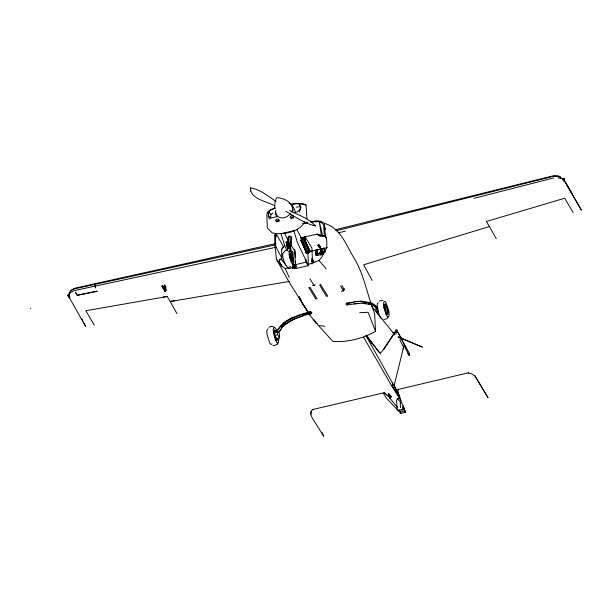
<?xml version="1.0" encoding="UTF-8"?>
<svg xmlns="http://www.w3.org/2000/svg" width="612" height="612" viewBox="0 0 612 612"><rect width="100%" height="100%" fill="white"/><g stroke="black" fill="none" stroke-linecap="round" stroke-linejoin="round"><path stroke-width="0.92" d="M306.903 218.668L306.054 204.982L302.902 203.681L299.345 203.658M292.368 264.124L292.574 268.706M317.291 253.705L317.337 249.099M290.142 244.196L288.405 242.895L288.413 242.321L287.992 243.048L289.453 244.418L290.142 244.196L290.119 243.576L288.413 242.321M294.571 266.495L294.594 264.897M164.483 290.463C167.007 292.903 163.687 286.301 162.792 286.026C160.573 285.758 164.161 289.652 164.291 290.348M323.327 254.47L322.654 252.006L319.892 252.794L320.634 254.867M341.45 291.358L343.248 290.937L344.112 289.851L344.151 288.206M317.154 249.734L317.031 254.217L315.769 254.508L317.108 254.852M292.199 257.92L292.544 252.274L291.71 251.295L288.313 251.31M277.29 338.268L277.236 339.775L276.349 340.57M277.833 338.145L277.779 339.645L276.884 340.44C274.78 337.61 273.549 333.372 274.566 329.937L275.828 330.748M312.235 261.737L312.265 260.857L311.63 261.347M291.128 261.102L291.029 258.769M274.75 244.976L74.526 288.841L70.625 290.807L69.263 292.727L69.049 297.111L85.726 326.632L83.79 322.715M288.252 247.661L288.635 244.555M288.81 247.156L288.963 244.418L289.445 244.364M289.79 247.302L289.943 244.563L290.195 244.884M290.111 247.975L290.264 245.236M403.254 406.085L403.147 407.936L402.214 409.497L398.328 410.407L397.188 409.344L396.53 400.164L397.563 398.588L399.72 397.922M69.355 297.968L69.263 292.727M275.951 337.931L275.607 339.767M288.29 246.804L287.716 245.183L288.726 244.387L289.216 236.133L290.861 236.439L291.763 237.93L291.274 246.108L289.736 246.468M287.716 245.183L288.244 237.058L289.216 236.133M291.274 246.108L290.34 244.563L290.861 236.439M316.266 254.156L316.572 249.681M287.411 250.629L287.579 248.204L287.915 249.313M289.92 251.631L290.195 247.592L288.015 247.592M290.93 251.501L291.098 249.084L290.195 247.592M311.34 411.172L310.751 414.393L311.049 411.348L312.946 409.344M316.289 254.806L316.259 255.479L316.083 254.263M268.048 213.879L268.224 211.561L270.879 209.61L275.239 207.889M315.8 254.737L316.175 250.101M274.467 207.705L275.14 201.493M315.769 254.508L316.19 249.956M404.149 407.37L403.775 409.665L401.732 410.239M308.685 251.31L308.731 250.905L310.246 251.035L309.97 251.838M409.114 353.82L409.359 354.753L408.495 354.279M286.661 242.046L288.26 248.457L287.426 248.885L288.153 248.793L286.653 241.809M289.943 247.921L289.254 248.22L286.768 241.839L289.147 248.556L289.943 247.921L287.135 241.755L288.405 242.895M389.798 396.553L390.165 398.336M409.443 354.577C408.089 355.58 409.818 353.285 409.298 354.746M279.638 337.939L279.47 333.976L277.488 330.748L274.597 331.429L274.765 335.391L276.746 338.612L279.638 337.939L277.649 334.71L277.488 330.748M378.338 314.744L376.357 311.516L375.982 309.106L376.189 307.553L377.68 307.209M347.838 303.277L347.042 302.948L346.163 303.782L346.262 304.822L347.027 305.181M311.952 264.124L312.434 260.62L311.906 248.036L305.09 236.959L300.614 238.014M292.437 258.516L293.301 254.783L291.794 251.945L289.95 251.54M408.885 354.111L408.908 354.853L409.13 354.134M279.179 221.353L279.141 220.58L277.947 220.236L276.884 221.108L276.922 221.888M164.552 290.08L164.965 291.243L164.705 289.155L165.982 290.402L165.416 291.136L164.75 290.394L164.521 284.947M300.821 240.133L306.176 252.641L307.538 252.764L309.328 251.945L309.756 250.935L304.439 238.856L303.108 238.711L300.821 240.133L306.26 252.243L306.046 253.047L306.933 253.33M281.956 266.189L279.164 261.63L279.577 259.649L281.245 259.044L284.06 262.349M279.454 261.041L279.722 259.718L281.245 259.044M389.867 396.714L390.38 397.724M409.107 354.402L409.214 354.845L409.084 353.889M409.145 354.608L409.038 354.233M319.127 245.137L318.056 245.703L318.209 244.884L318.837 244.739L320.504 247.378M320.78 249.696L319.915 253.414L325.064 252.205L323.618 248.151L321.874 248.564M323.151 251.639L322.738 252.519L318.607 245.81M562.428 179.278L562.91 178.375L564.034 178.475L564.746 181.527M399.246 396.27L392.154 385.736L392.843 382.867M400.026 396.798L394.235 385.246L403.606 347.134L400.11 340.517L400.21 338.727L400.99 337.801L398.32 333.15M292.613 211.752L293.24 209.174L292.987 207.506L292.459 205.831L291.037 204.515L297.202 203.697L299.505 204.332L300.316 208.378L299.383 210.084L297.723 211.729L293.706 212.747M275.775 210.352L275.354 213.381L276.922 216.717L270.626 217.941L268.53 215.845L268.806 211.545L271.101 209.824L275.339 208.271M286.225 241.794C289.124 241.533 285.544 242.536 286.271 242.199M383.862 319.449L387.021 318.707L388.957 315.716A8.163 2.058 76.8 0 0 388.788 311.026M395.604 334.137L397.073 332.056M390.28 398.236L390.112 397.601M390.471 398.351L390.433 398.16M390.494 397.418L390.525 398.274L390.341 397.44M275.997 201.371C268.102 196.108 260.192 189.399 250.56 187.892C249.841 199.237 267.719 201.501 275.071 205.992M250.553 191.074L250.683 190.577M309.527 251.218L309.634 250.836L308.517 250.843L306.727 251.654L306.061 252.542L306.444 253.169M394.633 332.63L393.585 334.412M403.04 348.932L403.606 347.134M299.52 211.974L300.653 208.493L300.653 206.221M292.735 258.532L292.957 257.866M275.645 200.43L276.548 197.737C283.731 197.577 295.825 203.567 291.687 212.112M312.633 409.55L383.158 392.973L386.21 397.854L400.776 413.46L405.381 412.381C403.239 405.389 397.754 395.865 398.022 389.722M272.967 212.953L270.848 214.552L270.634 218.285M409.03 354.807L409.436 354.34M292.031 262.257C292.827 259.312 291.886 255.785 290.073 253.368L289.598 253.314M68.636 295.627L67.894 295.252L68.23 294.617L69.248 294.93A0.773 0.597 -31.6 0 1 68.636 295.627L69.898 296.95L68.988 297.011L68.674 295.986M385.958 313.834C386.761 311.064 385.797 307.691 384.114 305.411M409.443 354.493L409.275 354.103M384.022 304.937L384.91 304.065C387.021 306.956 388.207 311.148 387.235 314.637L386.669 314.66M294.51 267.88L295.16 266.45M291.22 257.721C293.332 256.635 290.922 259.151 291.572 257.377L292.123 257.43M403.369 342.728L398.045 332.576L397.249 331.375L395.78 330.931L381.475 352.26L379.211 352.344L369.969 340.655M268.224 211.561L266.863 214.192L267.26 227.978L272.21 232.858C282.637 235.345 299.367 232.132 304.891 221.819M397.655 332.584L397.05 331.597M309.557 252.351L310.261 251.509L304.393 239.307M293.018 217.719L293.423 216.602L292.934 215.699C291.626 215.034 289.683 216.403 290.287 217.887L291.228 218.453L293.018 217.719L293.278 218.43M306.895 252.205L301.318 239.598M310.016 311.768C310.613 311.202 312.793 313.306 311.531 313.39C301.043 316.266 289.338 319.051 282.025 327.711M408.487 353.973L409.214 354.746M389.982 396.63L390.104 396.645M395.176 331.865L395.78 330.931M383.732 349.628L393.531 334.619M281.589 249.444L283.433 246.636L276.425 234.167L275.507 238.229L275.767 246.636L281.864 258.165L281.589 249.444L284.274 245.925M310.016 251.387L303.95 238.611M306.26 252.243L306.49 252.718M390.158 397.303L390.502 397.655L391.083 396.461L388.666 393.776L389.913 396.737M278.85 332.591L281.772 328.361M563.851 180.8L563.101 180.18L563.4 180.984L564.302 180.617L564.608 179.125M276.655 331.467L280.074 326.601L283.999 322.386L292.414 317.376M276.976 331.589C283.685 319.334 297.815 314.92 310.506 311.722M278.468 332.5L280.962 329.011M347.907 304.348L347.532 304.868L359.037 303.269M271.965 344.005L271.093 344.541L269.846 343.233L267.138 334.856A7.964 2.004 76.8 0 1 266.939 330.197L268.079 328.782M272.944 345.405C275.538 345.895 277.986 344.051 278.636 341.618A9.823 2.479 76.8 0 0 278.636 338.719M69.584 293.974L70.954 292.207L74.863 290.478L276.142 247.233M308.096 264.575L319.036 260.483L322.233 256.436L326.785 247.439L326.785 241.006L325.125 232.805L324.459 223.395L320.351 221.139L315.777 220.802L310.292 221.965M165.079 290.608L165.982 290.402L165.806 286.194M408.938 354.708L409.344 354.287M398.213 337.044L422.402 347.134L398.205 336.883M400.355 337.189L409.596 353.767L408.762 354.784L407.745 353.323M290.715 213.573L287.105 216.617L284.503 217.62A9.402 7.252 -31.6 0 1 277.511 216.128L276.249 214.384L275.706 212.234M393.042 332.469L393.868 333.586M286.148 250.4L284.718 251.15L282.79 253.651A7.16 1.805 76.8 0 0 282.958 257.614L284.702 263.634L285.789 265.401L286.73 265.769M388.727 316.641L387.824 317.131L385.958 314.606L383.9 307.492A8.163 2.058 76.8 0 1 383.701 302.756L383.931 301.831L384.841 301.341L386.057 302.672L388.758 310.973M307.974 312.143L288.26 280.732L276.486 259.258L274.826 244.624L274.704 235.085L275.981 233.715M276.762 344.541L277.213 344.051M280.908 326.953C288.344 317.98 300.301 315.065 311.034 311.959M281.436 327.366L285.399 323.197M287.426 248.885L286.301 242.13L287.105 241.709L286.156 242.298M287.303 241.556L287.388 242.13M292.307 256.696L292.643 257.606L292.307 256.696L289.736 257.3M319.892 252.794L320.42 253.284M322.799 251.876L322.646 252.496M323.235 254.493L321.346 254.737M409.091 354.891L408.556 354.409M312.77 262.311L313.26 261.898L312.265 260.857M401.694 402.459L400.21 403.14L400.615 407.73M402.711 407.829L403.293 407.187L403.239 405.871M395.689 331.742L395.291 332.607M397.693 389.561L468.54 372.785M287.441 241.924L286.079 242.046M285.697 324.222L294.12 319.212L302.818 315.983M563.078 178.727L563.484 178.444M306.581 251.884L308.731 250.905L303.108 238.711M391.114 397.081L388.674 393.853L389.087 396.186L389.936 397.356L390.884 396.851M312.564 285.475A3.006 2.318 -31.6 0 0 314.025 285.444L315.272 284.764M70.877 290.34L74.771 288.221L275.048 243.683M371.469 304.799L374.643 313.749L375.561 331.344C362.648 338.551 347.67 342.544 332.852 341.381L317.268 324.261L313.948 319.724M268.905 327.252C272.164 324.865 276.463 327.734 277.014 331.383M379.226 301.272L380.687 300.568L382.982 300.561M287.257 241.763L286.737 241.794M383.158 392.973L384.565 392.881L388.559 396.515L397.54 407.653M287.816 245.297L288.26 245.114L289.866 248.311M317.743 253.682L320.221 252.817M315.884 254.439L319.847 253.154M287.961 242.428L289.422 243.798L290.119 243.576M496.24 238.726L489.416 226.532L363.658 264.789L372.157 280.411M307.882 253.314L308.402 265.6L295.757 268.576L293.225 263.588M302.481 314.989L311.508 312.434M300.584 237.892L317.062 234.136L320.581 235.352L325.094 235.689M474.009 198.311L553.745 177.947M335.322 229.783L553.646 175.698L558.06 175.858L560.676 176.998M338.207 232.904L345.466 231.091M335.912 230.839L553.409 176.317L557.807 176.325L560.424 177.312L564.272 180.739L581.4 210.153L564.991 181.588M322.608 253.116L324.735 252.603M162.088 285.949L165.202 290.134M289.881 257.331L292.459 256.726M289.751 257.69L292.322 257.086M289.92 258.18L292.49 257.575M323.014 254.202L322.7 253.093M320.81 254.867L323.388 254.263M294.762 249.375L295.374 264.675L306.115 262.15L307.614 264.583M274.39 332.905L277.282 332.224M375.982 309.106L378.216 308.586M274.765 335.391L277.649 334.71M376.357 311.516L378.591 310.995M409.007 354.914L408.954 354.333M392.154 385.736L394.235 385.246M390.089 397.119L390.502 397.655L389.936 397.356M390.043 398.183L389.767 397.402L390.15 397.808M389.775 397.555L390.211 397.907M390.249 398.183L390.295 398.527M399.123 409.818L400.715 411.983L405.32 410.904L405.381 412.381M311.363 251.195L327.206 247.577M313.046 225.377L315.295 225.828C304.799 223.663 295.214 216.786 285.995 211.331M320.107 254.37L322.876 253.743M302.986 223.502L307.553 222.538M302.825 223.51L307.278 222.584M174.848 300.591L170.19 301.548L167.175 296.506L163.389 296.973M295.604 267.49L285.169 268.438L281.688 265.96L276.486 259.258M290.623 204.186L297.608 203.329L306.054 204.982M346.163 303.782L353.484 302.412M167.175 296.506L85.818 310.751L94.233 325.071M346.537 303.261C356.398 301.356 368.699 299.13 376.441 307.232M289.583 281.39L170.19 301.548L177.021 313.734M287.403 243.928L287.38 243.301L287.678 244.15L288.436 244.027L287.51 242.536L288.459 244.655L287.701 244.769L287.051 243.209M316.335 255.173L318.072 254.906M316.129 255.349L320.305 254.837M283.341 252.519L283.754 252.473M313.137 261.148L313.589 261.095L313.803 262.816M378.423 302.848L377.52 303.33L377.29 304.263A8.163 2.058 76.8 0 0 377.489 308.999L379.547 316.106L380.825 318.186L381.919 318.584M274.49 327.275L273.357 328.69A7.964 2.004 76.8 0 0 273.549 333.349L275.607 340.456L276.915 342.59L277.978 343.011M296.116 207.124L298.794 206.887M288.726 244.387L290.34 244.563M354.272 301.678L361.86 301.058M354.379 303.866L361.937 303.277L369.954 304.424M563.79 179.247L564.241 179.217M286.906 245.435L287.365 245.404M359.741 312.694L368.11 312.311L375.561 331.344M274.031 330.067L275.285 330.878M310.835 221.842L319.311 221.735L322.57 223.326L325.125 228.429M325.125 236.263L319.892 236.217L317.062 234.136L319.839 235.23L321.3 235.138L319.311 221.735L322.753 236.362M68.865 294.471L69.355 294.716M307.775 253.238L306.597 253.314L305.908 251.15M292.544 252.274L293.263 253.116M319.426 325.538L324.918 326.303M361.072 301.869L369.09 303.017L373.259 305.273L376.808 308.364M364.201 303.223L365.961 303.483M368.6 303.866L370.367 304.126M313.436 225.285L314.989 225.568M165.477 290.57L165.026 290.516L165.049 291.22M290.08 251.019L291.924 251.425L292.903 252.312M468.218 372.983L471.339 373.68L474.836 375.837L488.032 397.708L475.011 375.86M408.946 353.568L409.596 353.767M558.136 177.725L560.745 178.559M300.867 240.562L301.349 240.73M317.376 323.71L315.761 323.029L308.999 313.642M324.459 223.395C340.586 227.817 346.032 244.984 353.866 257.797C362.488 271.697 365.792 287.739 370.88 303.024M279.164 261.63L281.367 265.409M289.629 210.383C298.036 215.363 309.045 218.063 315.295 225.828M369.877 302.206L374.047 304.462L377.596 307.545M563.545 178.23L563.927 178.689L563.231 179.4A0.773 0.597 -31.6 0 1 562.573 179.002M289.002 203.069L290.968 204.255M390.884 396.775L390.525 397.593L388.674 393.853M290.019 268.576L287.51 267.612L286.493 265.531M289.759 266.304L290.792 266.954M310.973 313.03L311.531 313.39M274.704 235.085L276.28 236.148M67.917 295.091L67.856 295.856L69.73 297.279M395.75 330.557C395.038 329.202 398.114 329.616 397.188 330.931M309.328 251.945L309.641 252.19L307.591 253.223L306.765 251.035M388.559 396.515L384.565 392.881M408.847 354.753L403.713 344.923M397.563 398.588L400.699 402.52M68.422 296.422L68.988 297.011M273.763 331.344L274.329 331.964M68.972 296.453L69.439 296.981M389.76 397.073L390.135 398.167M291.473 218.859L291.411 217.382L292.307 216.862L293.416 217.222M319.036 260.483L326.181 268.806M281.099 258.975L285.291 264.078M371.323 305.801L394.717 334.718M365.999 335.743L368.256 338.528M366.251 335.047L380.679 354.164M325.507 229.186L323.817 226.876L324.261 235.245L326.364 238.206M388.666 393.776L390.41 396.171M291.297 204.301L293.431 207.361M366.504 335.59L371.92 343.431M268.806 211.545L270.848 214.552M291.037 204.515L292.567 206.833M307.79 251.662L302.121 239.078M307.943 311.936L301.739 302.206L308.073 312.105M308.983 313.543L310.024 315.142L309.052 313.627M302.137 239.682L296.805 229.408M291.006 245.083L295.045 251.563L295.282 257.231M323.618 248.151L325.01 251.272M321.422 248.87L323.251 251.846M318.837 244.739L320.214 246.973M321.591 249.206L322.968 251.448M318.561 244.723L319.479 246.215M321.774 249.941L322.692 251.433M317.957 245.412L319.326 247.653M320.244 249.145L322.08 252.121M389.974 396.553L390.357 397.058M389.943 397.976L390.295 398.427M309.894 278.735L314.025 285.444M295.374 264.675L296.866 267.107M164.72 289.621L162.088 285.873L164.276 289.958M165.232 291.251L162.18 285.926M489.416 226.532L486.402 221.49L564.7 198.219L573.107 212.54M565.695 182.636L572.656 194.44M363.658 337.296L392.07 386.532L400.967 400.592L394.143 386.05L366.098 335.789M403.798 343.516L406.376 348.542M340.662 285.781L343.248 290.937M308.402 265.6L297.356 242.536L293.913 230.663L281 233.692L284.71 245.504L286.821 250.377M299.283 296.453L301.441 300.76L300.316 300.14L299.107 297.593M563.369 179.844L563.56 180.234M342.077 285.636L344.112 289.851M81.847 318.798L83.01 321.147M284.542 233.164L287.984 240.225M164.995 289.637L165.385 290.432M268.148 216.135L269.54 219.02M289.797 255.036L290.7 257.292M321.897 432.37L323.771 436.302L312.372 418.226L310.751 414.393M291.893 255.143L290.226 253.161C289.43 256.145 290.386 259.664 292.184 262.135L292.926 261.393L292.811 258.516M288.589 238.244L288.244 237.058M285.169 268.438L289.247 277.488M299.505 204.332L300.92 207.483M301.731 241.595L305.151 249.413M389.875 397.769L390.043 398.282M313.589 261.095L311.89 258.264L312.227 261.63M308.502 252.419L308.67 252.97M390.142 396.89L389.767 397.402M286.339 242.337L286.317 241.947L287.227 246.827M311.699 260.054L312.579 262.456M287.105 241.862L288.26 245.114M564.096 179.951L564.302 180.617M250.56 187.892L250.698 188.358M294.494 208.761L295.168 211.813M293.936 264.667L294.533 268.393M30.6 308.433L30.623 308.777M384.03 307.079L384.168 308.356M293.752 268.438L293.515 263.206M400.715 411.983L400.776 413.46M305.09 236.959L305.319 242.352M295.481 261.959L295.757 268.576M289.277 242.933L289.3 243.477M289.422 243.798L289.453 244.418M288.734 242.987L288.757 243.607M287.923 243.178L287.946 243.798M287.678 244.15L287.701 244.769M165.554 287.403L165.691 290.769M165.102 285.047L165.278 289.254M164.2 285.261L164.345 288.627M306.008 259.45L306.115 262.15M384.565 304.807L384.711 308.226L385.805 312.242L387.205 314.537L387.771 314.514C388.75 311.018 387.564 306.826 385.453 303.935L384.565 304.807M275.882 220.175L275.928 221.261L276.869 221.827L278.659 221.093L279.072 219.976L278.016 218.889L276.754 219.188L275.882 220.175M289.407 251.402L289.201 252.144A7.16 1.805 76.8 0 0 289.369 256.107L291.664 263.168L292.72 264.315L293.653 263.076A7.16 1.805 76.8 0 0 293.492 259.113L291.748 253.1L290.165 250.966L289.407 251.402M94.738 283.769L95.541 287.969L94.5 284.465L94.768 283.823L95.449 284.419L94.738 283.769M316.894 298.564L315.754 298.893L308.838 287.579L310.016 287.303L316.894 298.564M320.757 284.779L319.586 285.054L326.494 296.369L327.672 296.093L320.757 284.779M97.14 291.213L77.097 295.336L75.536 292.215L77.066 295.282L97.14 291.213"/></g></svg>
